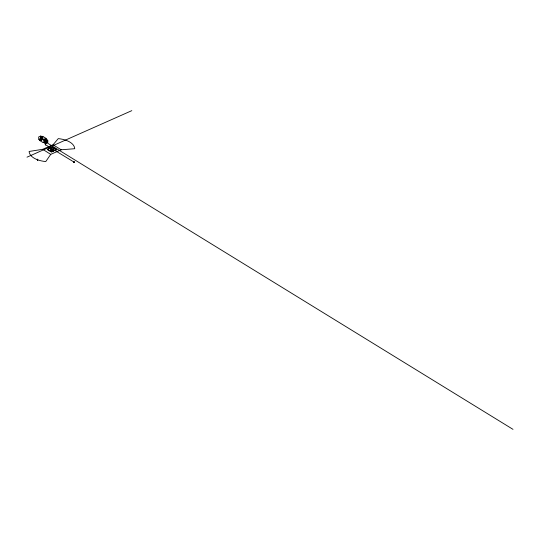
<?xml version="1.0" encoding="UTF-8"?>
<svg xmlns="http://www.w3.org/2000/svg" width="540" height="540" viewBox="0 0 540 540"><rect width="100%" height="100%" fill="white"/><g stroke="black" fill="none" stroke-linecap="round" stroke-linejoin="round"><path stroke-width="0.81" d="M52.346 151.301L52.502 151.477M56.734 149.972L56.747 150.053M37.712 160.164L37.746 159.482L37.233 159.212L37.712 160.164L37.233 159.212M41.209 138.031L41.108 138.645M40.459 137.281L42.687 136.323L45.961 138.335L46.136 141.338L43.16 142.614L39.913 140.65L40.034 139.259M50.935 148.507L51.266 148.622L50.976 148.439M46.811 141.548L45.704 141.467L45.792 143.046L45.758 141.5L46.46 141.149L45.704 141.467L45.792 143.046L47.216 142.499L47.075 140.886L47.216 142.499M45.32 144.95L45.785 140.663M45.913 142.196L45.792 143.046L47.156 142.466L47.075 140.886M46.076 141.548L45.704 141.467L45.846 142.169L46.177 141.44M46.035 142.371L45.792 143.046L46.67 142.263L46.521 142.742L45.961 142.297M45.259 144.882L45.306 144.416M51.26 148.649L50.99 148.655M46.541 142.304L46.791 141.939M46.42 141.109L45.995 141.345L46.278 141.115M39.913 140.65L42.89 139.374L39.913 140.65L42.478 139.333L42.687 136.323L42.89 139.374L46.136 141.338M50.72 154.366L45.758 161.575A22.714 11.563 -3.3 0 1 29.126 151.463L42.7 149.31L53.055 144.767L58.266 138.618A22.707 11.556 -3.3 0 1 74.729 148.716L61.196 149.783L50.72 154.366L42.7 149.31M46.453 142.769L46.13 142.418M41.094 138.834L40.831 137.801M40.763 138.983L41.148 137.916M73.838 161.966L74.432 161.69L74.473 162.378L73.899 162.641L73.838 161.966L74.473 162.378M27 157.167L131.814 110.646M52.373 147.197L47.331 149.411M51.401 151.929L56.444 149.722M40.885 137.565L42.343 136.951L40.817 136.013L38.664 136.951L38.819 139.34L40.291 140.245L42.478 139.333M40.878 137.558L42.309 136.931M38.819 139.34L40.973 138.409L42.991 139.61L45.961 138.335L46.062 140.164M43.828 140.036L45.934 139.131L47.749 140.231L47.851 142.189L45.097 143.35L43.301 142.263L46.001 141.068L47.851 142.189M43.841 139.988L45.954 139.144M44.989 141.392L47.749 140.231M43.261 142.236L46.055 141.095L45.913 139.118L46.055 141.102M52.461 150.498L51.8 150.701L51.712 149.999L52.407 149.789L52.461 150.498L51.712 149.999M52.934 151.47L51.982 151.754L51.516 151.288L52.468 151.004C53.345 152.827 51.064 150.512 52.94 151.544M52.474 151.078L51.516 151.288M41.027 137.275L42.343 136.951M46.433 142.385L47.162 142.466L46.73 142.074M47.162 142.466L46.71 142.418M41.236 138.173L40.817 138.463L46.352 141.23L45.86 140.636M74.156 162.175L45.394 144.653M53.055 144.767L61.196 149.783M45.158 141.683L513 429.354M51.219 151.929L47.304 149.506M56.471 149.627L52.556 147.197M44.78 141.602L45.738 142.601M40.817 136.013L40.973 138.409M45.023 142.047L45.097 143.35M47 142.067L47 142.067M52.427 147.339L50.112 148.358L51.914 149.472L54.223 148.453L52.427 147.339M54.378 148.547L52.07 149.567L53.872 150.68L56.187 149.668L54.378 148.547M53.663 150.775L51.347 151.787L49.545 150.674L51.867 149.661L53.663 150.775M49.91 148.453L47.588 149.465L49.383 150.579L51.705 149.56L49.91 148.453"/></g></svg>
